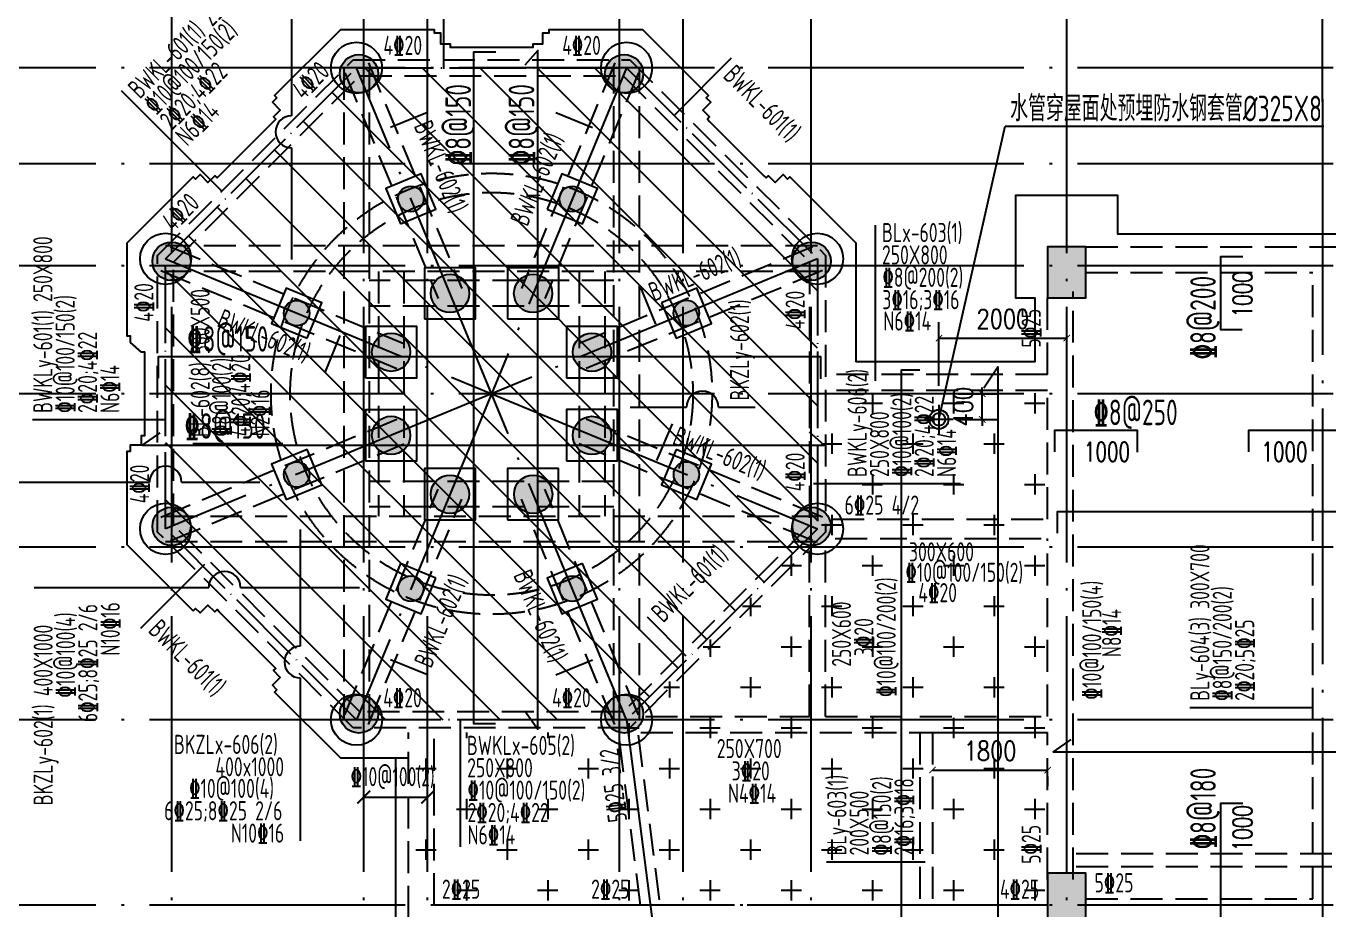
# Model space of a CAD drawing. Header units: millimetres. Extents: x 2998490 to 15040601, y 444546 to 7822218.
# Drawn here: x 14373322 to 14393708, y 7506990 to 7520819 of the extents above; entities that cross this region are included whole.
import ezdxf

# ---------------------------------------------------------------- set-up
doc = ezdxf.new("R2010")
doc.units = ezdxf.units.MM
doc.header["$LTSCALE"] = 2000
doc.linetypes.add('DASH', pattern=[0.35, 0.25, -0.1])
doc.linetypes.add('DOTE', pattern=[2.42, 2, -0.2, 0.02, -0.2])
for name, color, linetype in [('3-AXIS', 3, 'Continuous'), ('3-ban', 84, 'Continuous'), ('3-ban-hatch', 9, 'Continuous'), ('3-ban-rein', 1, 'Continuous'), ('3-ban-TEXT', 7, 'Continuous'), ('3-ban设备基础', 3, 'Continuous'), ('3-column-DOWN', 232, 'Continuous'), ('3-COLUMN-UP', 2, 'Continuous'), ('3-dote', 43, 'DOTE'), ('3-HATCH', 8, 'Continuous'), ('3-liang-rein-X', 54, 'Continuous'), ('3-liang-rein-Y', 130, 'Continuous'), ('3-liang-R截面-X', 50, 'Continuous'), ('3-liang-R截面-Y', 70, 'Continuous'), ('3-liang-s-1', 44, 'Continuous'), ('3-liang-xu', 120, 'DASH'), ('DOTE', 9, 'DOTE')]:
    doc.layers.add(name, color=color, linetype=linetype)
doc.layers.add('3-零部件', color=73, linetype='Continuous', lineweight=5)
doc.styles.add('DIM_FONT', font='SIMPLEX', dxfattribs={"width": 0.8, "bigfont": 'HZTXT'})
doc.styles.add('TJ1', font='tj-romans1.shx', dxfattribs={"width": 0.8, "bigfont": 'tj-hztxt1.shx'})
doc.styles.add('TSSD_Rein', font='Tssdeng.shx', dxfattribs={"width": 0.7, "bigfont": 'hztxt.shx'})
doc.dimstyles.new('DIMN100', dxfattribs={"dimtxt": 300, "dimasz": 100, "dimexe": 250, "dimexo": 300, "dimgap": 150, "dimtad": 1, "dimdec": 0, "dimzin": 0, "dimdsep": 46, "dimtxsty": 'DIM_FONT', "dimblk": 'ARCHTICK', "dimcen": 0.09, "dimclrt": 7, "dimazin": 2, "dimtfac": 1, "dimtdec": 0, "dimtix": 1, "dimtmove": 2, "dimatfit": 3, "dimldrblk": 'ARCHTICK', "dimfxl": 0, "dimtolj": 1, "dimtzin": 0, "dimarcsym": 0})

# ---------------------------------------------------------------- blocks, each defined once
blk = doc.blocks.new('_ArchTick')
at = {"color": 0, "linetype": 'ByBlock', "const_width": 0.15}
blk.add_lwpolyline([(-0.5, -0.5), (0.5, 0.5)], dxfattribs=at)
blk = doc.blocks.new('*D885')
at = {"layer": '3-ban', "color": 0, "lineweight": -2}
for p, q in [((14388284, 7515065), (14388284, 7515165)), ((14387906, 7515065), (14388534, 7515065)), ((14388284, 7514665), (14388284, 7515065)), ((14387906, 7514665), (14388534, 7514665)), ((14388284, 7514665), (14388284, 7514565))]:
    blk.add_line(p, q, dxfattribs=at)
at = {"layer": 'Defpoints', "color": 0}
for p in [(14387606, 7515065), (14388284, 7515065), (14387606, 7514665)]:
    blk.add_point(p, dxfattribs=at)
at = {"layer": '3-ban', "color": 0, "lineweight": -2, "xscale": 100, "yscale": 100, "zscale": 100}
for p, rotation in [((14388284, 7515065), 270), ((14388284, 7514665), 90)]:
    blk.add_blockref('_ArchTick', p, dxfattribs=dict(at, rotation=rotation))
at = {"layer": '3-ban', "color": 7, "insert": (14387984, 7514865), "char_height": 300, "attachment_point": 5, "rotation": 90, "style": 'DIM_FONT'}
blk.add_mtext('\\A1;400', dxfattribs=at)
blk = doc.blocks.new('*D886')
at = {"layer": '3-ban', "color": 0, "lineweight": -2}
for p, q in [((14387606, 7515190), (14387606, 7516186)), ((14389606, 7515190), (14389606, 7516186)), ((14387606, 7515936), (14389606, 7515936))]:
    blk.add_line(p, q, dxfattribs=at)
at = {"layer": 'Defpoints', "color": 0}
for p in [(14389606, 7515936), (14387606, 7514890), (14389606, 7514890)]:
    blk.add_point(p, dxfattribs=at)
at = {"layer": '3-ban', "color": 0, "lineweight": -2, "xscale": 100, "yscale": 100, "zscale": 100, "rotation": 180}
blk.add_blockref('_ArchTick', (14387606, 7515936), dxfattribs=at)
at = {"layer": '3-ban', "color": 0, "lineweight": -2, "xscale": 100, "yscale": 100, "zscale": 100}
blk.add_blockref('_ArchTick', (14389606, 7515936), dxfattribs=at)
at = {"layer": '3-ban', "color": 7, "insert": (14388606, 7516236), "char_height": 300, "attachment_point": 5, "style": 'DIM_FONT'}
blk.add_mtext('\\A1;2000', dxfattribs=at)
blk = doc.blocks.new('*D1080')
at = {"layer": '3-liang-rein-X', "color": 0, "lineweight": -2}
for p, q in [((14378605, 7508733), (14378605, 7509256)), ((14379606, 7508733), (14379606, 7509256)), ((14378605, 7508756), (14379606, 7508756))]:
    blk.add_line(p, q, dxfattribs=at)
at = {"layer": 'Defpoints', "color": 0}
for p in [(14379606, 7508756), (14378605, 7508133), (14379606, 7508133)]:
    blk.add_point(p, dxfattribs=at)
at = {"layer": '3-liang-rein-X', "color": 0, "lineweight": -2, "xscale": 200, "yscale": 200, "zscale": 200, "rotation": 180}
blk.add_blockref('_ArchTick', (14378605, 7508756), dxfattribs=at)
at = {"layer": '3-liang-rein-X', "color": 0, "lineweight": -2, "xscale": 200, "yscale": 200, "zscale": 200}
blk.add_blockref('_ArchTick', (14379606, 7508756), dxfattribs=at)
blk = doc.blocks.new('*D1316')
at = {"layer": '3-零部件', "color": 0, "lineweight": -2}
for p, q in [((14389606, 7519635), (14389606, 7522917)), ((14393606, 7519635), (14393606, 7522917)), ((14389606, 7522667), (14393606, 7522667))]:
    blk.add_line(p, q, dxfattribs=at)
at = {"layer": 'Defpoints', "color": 0}
for p in [(14393606, 7522667), (14389606, 7519335), (14393606, 7519335)]:
    blk.add_point(p, dxfattribs=at)
at = {"layer": '3-零部件', "color": 0, "lineweight": -2, "xscale": 100, "yscale": 100, "zscale": 100, "rotation": 180}
blk.add_blockref('_ArchTick', (14389606, 7522667), dxfattribs=at)
at = {"layer": '3-零部件', "color": 0, "lineweight": -2, "xscale": 100, "yscale": 100, "zscale": 100}
blk.add_blockref('_ArchTick', (14393606, 7522667), dxfattribs=at)
at = {"layer": '3-零部件', "color": 7, "insert": (14391606, 7522967), "char_height": 300, "attachment_point": 5, "style": 'DIM_FONT'}
blk.add_mtext('\\A1;4000', dxfattribs=at)
blk = doc.blocks.new('*D1317')
at = {"layer": '3-零部件', "color": 0, "lineweight": -2}
for p, q in [((14393606, 7519635), (14393606, 7522917)), ((14397606, 7521365), (14397606, 7522917)), ((14393606, 7522667), (14397606, 7522667))]:
    blk.add_line(p, q, dxfattribs=at)
at = {"layer": 'Defpoints', "color": 0}
for p in [(14397606, 7522667), (14397606, 7521065), (14393606, 7519335)]:
    blk.add_point(p, dxfattribs=at)
at = {"layer": '3-零部件', "color": 0, "lineweight": -2, "xscale": 100, "yscale": 100, "zscale": 100, "rotation": 180}
blk.add_blockref('_ArchTick', (14393606, 7522667), dxfattribs=at)
at = {"layer": '3-零部件', "color": 0, "lineweight": -2, "xscale": 100, "yscale": 100, "zscale": 100}
blk.add_blockref('_ArchTick', (14397606, 7522667), dxfattribs=at)
at = {"layer": '3-零部件', "color": 7, "insert": (14395606, 7522967), "char_height": 300, "attachment_point": 5, "style": 'DIM_FONT'}
blk.add_mtext('\\A1;4000', dxfattribs=at)
blk = doc.blocks.new('*D1710')
at = {"layer": '3-ban', "color": 0, "lineweight": -2}
for p, q in [((14387506, 7509178), (14389306, 7509178)), ((14387506, 7509079), (14387506, 7508928)), ((14389306, 7509079), (14389306, 7508928))]:
    blk.add_line(p, q, dxfattribs=at)
at = {"layer": 'Defpoints', "color": 0}
for p in [(14387506, 7509379), (14389306, 7509379), (14389306, 7509178)]:
    blk.add_point(p, dxfattribs=at)
at = {"layer": '3-ban', "color": 0, "lineweight": -2, "xscale": 100, "yscale": 100, "zscale": 100, "rotation": 180}
blk.add_blockref('_ArchTick', (14387506, 7509178), dxfattribs=at)
at = {"layer": '3-ban', "color": 0, "lineweight": -2, "xscale": 100, "yscale": 100, "zscale": 100}
blk.add_blockref('_ArchTick', (14389306, 7509178), dxfattribs=at)
at = {"layer": '3-ban', "color": 7, "insert": (14388406, 7509478), "char_height": 300, "attachment_point": 5, "style": 'DIM_FONT'}
blk.add_mtext('\\A1;1800', dxfattribs=at)

msp = doc.modelspace()

# ---------------------------------------------------------------- hatches: boundary and pattern name
at = {"layer": '3-ban-hatch'}
h = msp.add_hatch(dxfattribs=at)
h.set_pattern_fill('ANSI31', color=8, scale=200, style=0)
h.set_pattern_definition([(315, (237335.25, 15014267.4), (-449.012806, -449.012806), [])])
h.paths.add_polyline_path([(14385705.8, 7517177.9), (14382718.3, 7520165.4), (14378493.3, 7520165.4), (14375505.8, 7517177.9), (14375505.8, 7512953), (14378493.3, 7509965.4), (14382718.3, 7509965.4), (14385705.8, 7512953)])
h = msp.add_hatch(dxfattribs=at)
h.set_pattern_fill('CROSS', color=8, scale=100, style=0)
h.set_pattern_definition([(0, (237335.25, 15014267.4), (635, -635), [317.5, -952.5]), (270, (237494, 15014426.2), (-635, -635), [317.5, -952.5])])
h.paths.add_polyline_path([(14379305.6, 7494765.4), (14379305.6, 7509765.4), (14382612.9, 7509765.4), (14385705.8, 7512953), (14385705.8, 7515365.4), (14389305.6, 7515365.4), (14389305.6, 7493965.4), (14382005.8, 7493965.4), (14382005.8, 7494765.4)])
at = {"layer": '3-HATCH'}
h = msp.add_hatch(color=256, dxfattribs=at)
edge = h.paths.add_edge_path()
edge.add_arc((14378531.6, 7520073), 300, 0, 360)
h = msp.add_hatch(color=256, dxfattribs=at)
edge = h.paths.add_edge_path()
edge.add_arc((14382680, 7520073), 300, 0, 360)
h = msp.add_hatch(color=256, dxfattribs=at)
edge = h.paths.add_edge_path()
edge.add_arc((14379342.9, 7518114.2), 200, 0, 360)
h = msp.add_hatch(color=256, dxfattribs=at)
edge = h.paths.add_edge_path()
edge.add_arc((14381868.5, 7518114.3), 200, 0, 360)
h = msp.add_hatch(color=256, dxfattribs=at)
edge = h.paths.add_edge_path()
edge.add_arc((14375598.2, 7517139.7), 300, 0, 360)
h = msp.add_hatch(color=256, dxfattribs=at)
edge = h.paths.add_edge_path()
edge.add_arc((14385613.4, 7517139.7), 300, 0, 360)
for points in [[(14389305.5, 7516565.4), (14389905.5, 7516565.4), (14389905.5, 7517365.4), (14389305.5, 7517365.4)], [(14389305.5, 7506765.4), (14389905.5, 7506765.4), (14389905.5, 7507565.4), (14389305.5, 7507565.4)]]:
    msp.add_hatch(color=256, dxfattribs=at).paths.add_polyline_path(points)
h = msp.add_hatch(color=256, dxfattribs=at)
edge = h.paths.add_edge_path()
edge.add_arc((14379955.5, 7516635.5), 300, 0, 360)
h = msp.add_hatch(color=256, dxfattribs=at)
edge = h.paths.add_edge_path()
edge.add_arc((14381256.2, 7516635.6), 300, 0, 360)
h = msp.add_hatch(color=256, dxfattribs=at)
edge = h.paths.add_edge_path()
edge.add_arc((14377556.2, 7516327.5), 200, 0, 360)
h = msp.add_hatch(color=256, dxfattribs=at)
edge = h.paths.add_edge_path()
edge.add_arc((14383654.4, 7516328.7), 200, 0, 360)
h = msp.add_hatch(color=256, dxfattribs=at)
edge = h.paths.add_edge_path()
edge.add_arc((14379034.5, 7515716.3), 300, 0, 360)
h = msp.add_hatch(color=256, dxfattribs=at)
edge = h.paths.add_edge_path()
edge.add_arc((14382176.8, 7515715.3), 300, 0, 360)
h = msp.add_hatch(color=256, dxfattribs=at)
edge = h.paths.add_edge_path()
edge.add_arc((14379034.4, 7514414), 300, 0, 360)
h = msp.add_hatch(color=256, dxfattribs=at)
edge = h.paths.add_edge_path()
edge.add_arc((14382176.9, 7514413.6), 300, 0, 360)
h = msp.add_hatch(color=256, dxfattribs=at)
edge = h.paths.add_edge_path()
edge.add_arc((14377556, 7513802.3), 200, 0, 360)
h = msp.add_hatch(color=256, dxfattribs=at)
edge = h.paths.add_edge_path()
edge.add_arc((14383655.3, 7513802.7), 200, 0, 360)
h = msp.add_hatch(color=256, dxfattribs=at)
edge = h.paths.add_edge_path()
edge.add_arc((14379955.2, 7513493.3), 300, 0, 360)
h = msp.add_hatch(color=256, dxfattribs=at)
edge = h.paths.add_edge_path()
edge.add_arc((14381257, 7513493.2), 300, 0, 360)
h = msp.add_hatch(color=256, dxfattribs=at)
edge = h.paths.add_edge_path()
edge.add_arc((14375598.2, 7512991.2), 300, 0, 360)
h = msp.add_hatch(color=256, dxfattribs=at)
edge = h.paths.add_edge_path()
edge.add_arc((14385613.4, 7512991.2), 300, 0, 360)
h = msp.add_hatch(color=256, dxfattribs=at)
edge = h.paths.add_edge_path()
edge.add_arc((14379342.2, 7512015.5), 200, 0, 360)
h = msp.add_hatch(color=256, dxfattribs=at)
edge = h.paths.add_edge_path()
edge.add_arc((14381869, 7512015.5), 200, 0, 360)
h = msp.add_hatch(color=256, dxfattribs=at)
edge = h.paths.add_edge_path()
edge.add_arc((14378531.6, 7510057.8), 300, 0, 360)
h = msp.add_hatch(color=256, dxfattribs=at)
edge = h.paths.add_edge_path()
edge.add_arc((14382680, 7510057.8), 300, 0, 360)

# ---------------------------------------------------------------- linework, layer by layer
at = {"layer": '3-AXIS', "color": 15, "linetype": 'DOTE'}
for p, q in [((14375605.6, 7493065.4), (14375605.6, 7522345.6)), ((14378605.1, 7493065.4), (14378605.1, 7522345.7)), ((14379605.6, 7493065.4), (14379605.6, 7522345.6)), ((14382606, 7493065.4), (14382606, 7522345.7)), ((14383605.6, 7493065.4), (14383605.6, 7522345.6)), ((14385605.6, 7493065.4), (14385605.6, 7522345.6)), ((14389605.6, 7493065.4), (14389605.6, 7522345.6)), ((14451855.6, 7520165.4), (14370566.4, 7520165.4)), ((14451855.6, 7518665.4), (14370566.4, 7518665.4)), ((14451855.6, 7517065.4), (14370566.4, 7517065.4)), ((14451855.6, 7515065.4), (14370566.4, 7515065.4)), ((14451855.6, 7512665.4), (14370566.4, 7512665.4)), ((14451855.6, 7509965.4), (14370566.4, 7509965.4)), ((14382718.5, 7509963), (14383605.6, 7503065.4)), ((14451855.6, 7507065.4), (14370566.4, 7507065.4))]:
    msp.add_line(p, q, dxfattribs=at)
at = {"layer": '3-ban'}
for p, q in [((14387605.6, 7514665.4), (14388641.9, 7519252.3)), ((14388641.9, 7519252.3), (14393630.8, 7519252.3))]:
    msp.add_line(p, q, dxfattribs=at)
at = {"layer": '3-ban-rein'}
for points in [[(14381134.7, 7510091.7), (14381328.1, 7509818.1), (14381328.1, 7520436.7), (14381125, 7520207.3)], [(14380667.1, 7509900.6), (14380329.2, 7509900.6), (14380329.2, 7520416.5), (14380675.2, 7520416.5)], [(14392352.9, 7516065.4), (14392015, 7516065.4), (14392015, 7517215.4), (14392361, 7517215.4)], [(14375391.9, 7515309.1), (14375391.9, 7515647), (14385752.3, 7515647), (14385752.3, 7515301)], [(14387305.9, 7515433.2), (14387013.9, 7515433.2), (14387013.9, 7494167.5), (14387343.1, 7494167.5)], [(14388308.7, 7515160.4), (14388526.7, 7515486), (14388526.7, 7494123.6), (14388229.2, 7494465.7)], [(14375413.7, 7514454.9), (14375140, 7514261.5), (14385808.3, 7514261.5), (14385579, 7514464.6)], [(14389417.2, 7514159.7), (14389417.2, 7514497.7), (14390705.5, 7514497.7), (14390705.5, 7514151.7)], [(14392455.5, 7514159.7), (14392455.5, 7514497.7), (14394755.5, 7514497.7), (14394755.5, 7514151.7)], [(14389461.7, 7512884.3), (14389461.7, 7513222.2), (14452052.8, 7513222.2), (14452052.8, 7512876.2)], [(14389667.5, 7509657.2), (14389393.8, 7509463.8), (14452054.9, 7509463.8), (14451825.6, 7509666.9)], [(14392353, 7505865.4), (14392015.1, 7505865.4), (14392015.1, 7508663), (14392361.1, 7508663)]]:
    msp.add_lwpolyline(points, dxfattribs=at)
at = {"layer": '3-ban设备基础'}
for p, q in [((14387605.6, 7514890.4), (14387605.6, 7514440.4)), ((14387830.6, 7514665.4), (14387380.6, 7514665.4))]:
    msp.add_line(p, q, dxfattribs=at)
msp.add_circle((14387605.6, 7514665.4), 150, dxfattribs=at)
at = {"layer": '3-ban设备基础', "color": 1}
msp.add_circle((14387605.6, 7514665.4), 100, dxfattribs=at)
at = {"layer": '3-column-DOWN'}
for centre in [(14378493.3, 7520165.4), (14382718.3, 7520165.4), (14375505.8, 7517177.9), (14385705.8, 7517177.9), (14375505.8, 7512952.9), (14385705.8, 7512952.9), (14378493.3, 7509965.4), (14382718.3, 7509965.4)]:
    msp.add_circle(centre, 400, dxfattribs=at)
at = {"layer": '3-COLUMN-UP'}
for points in [[(14389305.5, 7516565.4), (14389905.5, 7516565.4), (14389905.5, 7517365.4), (14389305.5, 7517365.4)], [(14389305.5, 7506765.4), (14389905.5, 7506765.4), (14389905.5, 7507565.4), (14389305.5, 7507565.4)]]:
    msp.add_lwpolyline(points, close=True, dxfattribs=at)
for centre, radius in [((14378531.6, 7520073), 300), ((14382680, 7520073), 300), ((14379342.9, 7518114.2), 200), ((14381868.5, 7518114.3), 200), ((14375598.2, 7517139.7), 300), ((14385613.4, 7517139.7), 300), ((14379955.5, 7516635.5), 300), ((14381256.2, 7516635.6), 300), ((14377556.2, 7516327.5), 200), ((14383654.4, 7516328.7), 200), ((14379034.5, 7515716.3), 300), ((14382176.8, 7515715.3), 300), ((14379034.4, 7514414), 300), ((14382176.9, 7514413.6), 300), ((14377556, 7513802.3), 200), ((14383655.3, 7513802.7), 200), ((14379955.2, 7513493.3), 300), ((14381257, 7513493.2), 300), ((14375598.2, 7512991.2), 300), ((14385613.4, 7512991.2), 300), ((14379342.2, 7512015.5), 200), ((14381869, 7512015.5), 200), ((14378531.6, 7510057.8), 300), ((14382680, 7510057.8), 300)]:
    msp.add_circle(centre, radius, dxfattribs=at)
at = {"layer": '3-dote'}
msp.add_line((14393605.6, 7519673.4), (14393605.6, 7491491.8), dxfattribs=at)
at = {"layer": '3-liang-R截面-X'}
for p, q in [((14377475.4, 7523147.2), (14377475.4, 7519413)), ((14379852.8, 7522778.9), (14379852.8, 7520147.3)), ((14379602.6, 7519464.6), (14379025.6, 7519230.1)), ((14381608.9, 7519464.6), (14382186, 7519230.1)), ((14377475.4, 7518913.5), (14377475.4, 7517169.1)), ((14386606.9, 7517706), (14386606.9, 7515268.6)), ((14382936.3, 7516730.9), (14383170.7, 7516153.9)), ((14378003.2, 7515400.8), (14378237.6, 7515977.8)), ((14383431.3, 7514595.2), (14383189.1, 7514021.4)), ((14375930.7, 7514286.2), (14377338.1, 7514286.2)), ((14371517.9, 7513685), (14375255.8, 7513685)), ((14375755.8, 7513685), (14376977.6, 7513685)), ((14377613.4, 7512942), (14377613.4, 7511119.1)), ((14379602.6, 7510666.3), (14379025.6, 7510900.8)), ((14381608.9, 7510666.3), (14382186, 7510900.8)), ((14377613.4, 7510619.7), (14377613.4, 7508072.2)), ((14380116.6, 7509974.2), (14380116.6, 7507979.3))]:
    msp.add_line(p, q, dxfattribs=at)
for centre, radius, start, end in [((14377475.4, 7519163.2), 249.7, 90, 270), ((14375505.8, 7513685), 250, 0, 180), ((14377613.4, 7510869.4), 249.7, 90, 270)]:
    msp.add_arc(centre, radius, start, end, dxfattribs=at)
at = {"layer": '3-liang-R截面-Y'}
for p, q in [((14384356.2, 7520315), (14383456.6, 7519415.3)), ((14374809.9, 7519812.7), (14376386.7, 7518235.9)), ((14382772.3, 7514857.4), (14383656, 7514857.4)), ((14384155.4, 7514857.4), (14384732.1, 7514857.4)), ((14373424.4, 7514662.4), (14375510.2, 7514662.4)), ((14385641.2, 7513659.6), (14387942, 7513659.6)), ((14376116, 7512395.2), (14375111.8, 7511391.1)), ((14373449.3, 7512035.2), (14376179.4, 7512035.2)), ((14376679.4, 7512035.2), (14378541.9, 7512035.2)), ((14383038, 7511576), (14383647.9, 7510966)), ((14391529.1, 7510157.6), (14393455.6, 7510157.6)), ((14387391.3, 7507738.3), (14385847.5, 7507738.3))]:
    msp.add_line(p, q, dxfattribs=at)
for centre, radius, start in [((14383905.7, 7514857.4), 249.7, 360), ((14376429.4, 7512035.2), 250, 0)]:
    msp.add_arc(centre, radius, start, 180, dxfattribs=at)
at = {"layer": '3-liang-s-1'}
for points in [[(14379305.6, 7509365.4), (14378244.8, 7509365.4), (14377211.7, 7510398.5), (14377247, 7510433.9), (14377176.3, 7510504.6), (14377300.1, 7510628.3), (14377194, 7510734.4), (14377229.3, 7510769.8), (14377194, 7510805.1), (14377194, 7510805.1), (14376345.5, 7511653.6), (14376345.5, 7511653.6), (14376310.1, 7511689), (14376274.8, 7511653.6), (14376168.7, 7511759.7), (14376044.9, 7511636), (14375974.2, 7511706.7), (14375938.9, 7511671.3), (14374905.8, 7512704.4), (14374905.8, 7514165.4), (14374955.8, 7514165.4), (14374955.8, 7514265.4), (14375130.8, 7514265.4), (14375130.8, 7514415.4), (14375180.8, 7514415.4), (14375180.8, 7514465.4), (14375180.8, 7514465.4), (14375180.8, 7515665.4), (14375180.8, 7515665.4), (14375180.8, 7515715.4), (14375130.8, 7515715.4), (14374955.8, 7515865.4), (14374955.8, 7515965.4), (14374905.8, 7515965.4), (14374905.8, 7517426.5), (14375938.9, 7518459.6), (14375974.2, 7518424.2), (14376044.9, 7518494.9), (14376168.7, 7518371.2), (14376274.8, 7518477.2), (14376310.1, 7518441.9), (14376345.5, 7518477.2), (14376345.5, 7518477.2), (14377194, 7519325.8), (14377194, 7519325.8), (14377229.3, 7519361.1), (14377194, 7519396.5), (14377300.1, 7519502.5), (14377176.3, 7519626.3), (14377247, 7519697), (14377211.7, 7519732.3), (14378244.8, 7520765.4), (14379705.8, 7520765.4), (14379705.8, 7520715.4), (14379805.8, 7520715.4), (14379805.8, 7520540.4), (14379955.8, 7520540.4), (14379955.8, 7520490.4), (14380005.8, 7520490.4), (14380005.8, 7520490.4), (14381205.8, 7520490.4), (14381205.8, 7520490.4), (14381255.8, 7520490.4), (14381255.8, 7520540.4), (14381405.8, 7520540.4), (14381405.8, 7520715.4), (14381505.8, 7520715.4), (14381505.8, 7520765.4), (14382966.8, 7520765.4), (14383999.9, 7519732.3), (14383964.5, 7519697), (14384035.3, 7519626.3), (14383911.5, 7519502.5), (14384017.6, 7519396.5), (14383982.2, 7519361.1), (14384017.6, 7519325.8), (14384017.6, 7519325.8), (14384866.1, 7518477.2), (14384866.1, 7518477.2), (14384901.5, 7518441.9), (14384936.8, 7518477.2), (14385042.9, 7518371.2), (14385166.6, 7518494.9), (14385237.3, 7518424.2), (14385272.7, 7518459.6), (14386305.8, 7517426.5), (14386305.8, 7515565.4)], [(14396805.6, 7517565.4), (14390405.6, 7517565.4), (14390405.6, 7518165.4), (14388805.6, 7518165.4), (14388805.6, 7516565.4), (14389105.6, 7516565.4), (14389105.6, 7515565.4), (14386305.8, 7515565.4)], [(14389305.6, 7493365.4), (14389305.6, 7493965.4), (14381805.8, 7493965.4), (14381805.8, 7494565.4), (14379105.6, 7494565.4), (14379105.6, 7509365.4)]]:
    msp.add_lwpolyline(points, dxfattribs=at)
at = {"layer": '3-liang-s-1', "color": 2}
for points in [[(14379180.4, 7517722.7), (14379734.7, 7517952.3), (14379505.1, 7518506.6), (14378950.8, 7518277)], [(14381476.8, 7517952.3), (14382031.2, 7517722.7), (14382260.8, 7518277), (14381706.5, 7518506.6)], [(14379554.9, 7516236.8), (14380354.9, 7516236.8), (14380354.9, 7517036.8), (14379554.9, 7517036.8)], [(14380856.7, 7516236.8), (14381656.7, 7516236.8), (14381656.7, 7517036.8), (14380856.7, 7517036.8)], [(14377718.9, 7515936.5), (14377948.5, 7516490.8), (14377394.2, 7516720.4), (14377164.6, 7516166.1)], [(14383263, 7516490.8), (14383492.6, 7515936.5), (14384047, 7516166.1), (14383817.4, 7516720.4)], [(14378634.7, 7515316.2), (14379434.7, 7515316.2), (14379434.7, 7516116.2), (14378634.7, 7516116.2)], [(14381777.4, 7515316.4), (14382577.4, 7515316.4), (14382577.4, 7516116.4), (14381777.4, 7516116.4)], [(14378634.7, 7514014.7), (14379434.7, 7514014.7), (14379434.7, 7514814.7), (14378634.7, 7514814.7)], [(14381777.4, 7514018), (14382577.4, 7514018), (14382577.4, 7514818), (14381777.4, 7514818)], [(14377948.5, 7513640.1), (14377718.9, 7514194.4), (14377164.6, 7513964.8), (14377394.2, 7513410.4)], [(14383492.6, 7514194.4), (14383263, 7513640.1), (14383817.4, 7513410.4), (14384047, 7513964.8)], [(14379555.1, 7513094.5), (14380355.1, 7513094.5), (14380355.1, 7513894.5), (14379555.1, 7513894.5)], [(14380853.8, 7513094.5), (14381653.8, 7513094.5), (14381653.8, 7513894.5), (14380853.8, 7513894.5)], [(14379734.7, 7512178.6), (14379180.4, 7512408.2), (14378950.8, 7511853.9), (14379505.1, 7511624.3)], [(14382031.2, 7512408.2), (14381476.8, 7512178.6), (14381706.5, 7511624.3), (14382260.8, 7511853.9)]]:
    msp.add_lwpolyline(points, close=True, dxfattribs=at)
at = {"layer": '3-liang-xu'}
for p, q in [((14378678.1, 7520241.9), (14380139.9, 7516712)), ((14382533.4, 7520241.9), (14381071.7, 7516712)), ((14378293.3, 7520165.4), (14378293.3, 7509965.4)), ((14378308.6, 7520088.8), (14379770.3, 7516559)), ((14378693.3, 7520165.4), (14378693.3, 7509965.4)), ((14382903, 7520088.8), (14381441.2, 7516559)), ((14382518.3, 7509965.4), (14382518.3, 7520165.4)), ((14382918.3, 7509965.4), (14382918.3, 7520165.4)), ((14385705.8, 7517377.9), (14375505.8, 7517377.9)), ((14375582.3, 7517362.7), (14379234.7, 7515849.8)), ((14385629.2, 7517362.7), (14381976.9, 7515849.8)), ((14389905.5, 7517365.4), (14397305.5, 7517365.4)), ((14375429.2, 7516993.1), (14379234.7, 7515416.9)), ((14385705.8, 7516977.9), (14375505.8, 7516977.9)), ((14378834.7, 7516977.9), (14378834.7, 7513152.9)), ((14379234.7, 7516977.9), (14379234.7, 7513152.9)), ((14385782.3, 7516993.1), (14381976.9, 7515416.9)), ((14381977.4, 7516978.3), (14381977.4, 7513153.4)), ((14382377.4, 7516978.3), (14382377.4, 7513153.4)), ((14389905.5, 7516965.4), (14393455.5, 7516965.4)), ((14393455.5, 7507165.4), (14393455.5, 7516965.4)), ((14382518.3, 7516836.8), (14378693.3, 7516836.8)), ((14389305.5, 7515365.4), (14389305.5, 7516665.4)), ((14389705.5, 7507465.4), (14389705.5, 7516665.4)), ((14382518.3, 7516436.8), (14378693.3, 7516436.8)), ((14389305.5, 7515365.4), (14385830.5, 7515365.4)), ((14389305.5, 7515115.4), (14385830.5, 7515115.4)), ((14389305.5, 7513102.9), (14389305.5, 7515115.4)), ((14375429.2, 7513137.7), (14379234.7, 7514714)), ((14385782.3, 7513137.7), (14381976.9, 7514714)), ((14375582.3, 7512768.2), (14379234.7, 7514281)), ((14385629.2, 7512768.2), (14381976.9, 7514281)), ((14382518, 7513694.5), (14378693, 7513694.5)), ((14378308.6, 7510042.1), (14379770.3, 7513571.9)), ((14382903, 7510042.1), (14381441.2, 7513571.9)), ((14378678.1, 7509889), (14380139.9, 7513418.9)), ((14382518, 7513294.5), (14378693, 7513294.5)), ((14382533.4, 7509889), (14381071.7, 7513418.9)), ((14375505.8, 7513152.9), (14385705.8, 7513152.9)), ((14385937.4, 7513102.9), (14389305.5, 7513102.9)), ((14375505.8, 7512752.9), (14385705.8, 7512752.9)), ((14385830.5, 7510015.4), (14385830.5, 7512679.4)), ((14385984.7, 7512802.9), (14387105.5, 7512802.9)), ((14387305.5, 7512802.9), (14389305.5, 7512802.9)), ((14389305.5, 7512065.4), (14389305.5, 7512802.9)), ((14385580.5, 7510015.4), (14385580.5, 7512651.6)), ((14389305.5, 7510015.4), (14389305.5, 7511865.4)), ((14383013.9, 7510015.4), (14385580.5, 7510015.4)), ((14385830.5, 7510015.4), (14387105.5, 7510015.4)), ((14387305.5, 7510015.4), (14389305.5, 7510015.4)), ((14379305.5, 7503365.4), (14379305.5, 7509765.4)), ((14379705.5, 7507065.4), (14379705.5, 7509765.4)), ((14382937.1, 7507065.4), (14382602.2, 7509688.7)), ((14382899.8, 7509726.7), (14383239.6, 7507065.4)), ((14382941.7, 7509765.4), (14389305.5, 7509765.4)), ((14387305.6, 7509765.4), (14387305.6, 7507065.4)), ((14387505.6, 7509765.4), (14387505.6, 7507065.4)), ((14387505.6, 7509765.4), (14389305.5, 7509765.4)), ((14389305.5, 7507465.4), (14389305.5, 7509765.4)), ((14389305.5, 7507465.4), (14389305.5, 7509765.4)), ((14451855.6, 7507865.4), (14389705.6, 7507865.4)), ((14451855.6, 7507665.4), (14389705.6, 7507665.4)), ((14382937.1, 7507065.4), (14379705.5, 7507065.4)), ((14389305.5, 7507065.4), (14383239.6, 7507065.4)), ((14389305.5, 7507065.4), (14387505.6, 7507065.4)), ((14389905.5, 7507165.4), (14393455.5, 7507165.4))]:
    msp.add_line(p, q, dxfattribs=at)
for points in [[(14385830.8, 7517229.7), (14385830.8, 7512901.2), (14382770, 7509840.4), (14378441.5, 7509840.4), (14375380.8, 7512901.2), (14375380.8, 7517229.7), (14378441.5, 7520290.4), (14382770, 7520290.4)], [(14385580.8, 7517126.1), (14385580.8, 7513004.7), (14382666.5, 7510090.4), (14378545.1, 7510090.4), (14375630.8, 7513004.7), (14375630.8, 7517126.1), (14378545.1, 7520040.4), (14382666.5, 7520040.4)]]:
    msp.add_lwpolyline(points, close=True, dxfattribs=at)
for radius in [3450.4, 3150.4]:
    msp.add_circle((14380605.8, 7515065.4), radius, dxfattribs=at)
at = {"layer": 'DOTE'}
for p, q in [((14382718.3, 7520165.4), (14378493.3, 7509965.4)), ((14382718.3, 7509965.4), (14378493.3, 7520165.4)), ((14385705.8, 7517177.9), (14375505.8, 7512952.9)), ((14375505.8, 7517177.9), (14385705.8, 7512952.9))]:
    msp.add_line(p, q, dxfattribs=at)
at = {"layer": 'DOTE', "ltscale": 0.3}
msp.add_lwpolyline([(14385705.8, 7517177.9), (14385705.8, 7512952.9), (14382718.3, 7509965.4), (14378493.3, 7509965.4), (14375505.8, 7512952.9), (14375505.8, 7517177.9), (14378493.3, 7520165.4), (14382718.3, 7520165.4)], close=True, dxfattribs=at)

# ---------------------------------------------------------------- texts
at = {"layer": '3-ban', "style": 'TSSD_Rein', "width": 0.7}
for s, rotation, p in [('%%1328@150', 89.99419, (14380283.6, 7518642.3, -5065)), ('%%1328@150', 89.99419, (14381273.9, 7518642.3, -5065)), ('水管穿屋面处预埋防水钢套管%%C325X8', 359.99419, (14388720.6, 7519329.4, -5065)), ('%%1328@200', 89.99419, (14391937.9, 7515604.3, -5065)), ('%%1328@150', 359.99419, (14375843.3, 7515724.1, -5065)), ('%%1328@250', 359.99419, (14390023.7, 7514574.7, -5065)), ('%%1328@150', 359.99419, (14375800.3, 7514361.4, -5065)), ('%%1328@180', 89.99419, (14391938, 7507939, -5065))]:
    msp.add_text(s, height=400, rotation=rotation, dxfattribs=at).set_placement(p)
at = {"layer": '3-ban-TEXT', "style": 'TJ1', "width": 0.7}
for p in [(14392504.9, 7516262.4), (14392504.9, 7507908.1)]:
    msp.add_text('1000', height=300, rotation=90, dxfattribs=at).set_placement(p)
for p in [(14389875.4, 7514007.8), (14392652.4, 7514007.8)]:
    msp.add_text('1000', height=300, dxfattribs=at).set_placement(p)
at = {"layer": '3-liang-rein-X', "style": 'TSSD_Rein', "width": 0.7}
for s, p in [('4%%13220', (14378914.6, 7520367.2)), ('4%%13220', (14381711.3, 7520367.2)), ('%%1328@200(2)', (14386719.8, 7516738.4)), ('3%%13216;3%%13216', (14386719.8, 7516388.4)), ('N6%%13214', (14386735.9, 7516054.3)), ('6%%13225 4/2', (14386129.8, 7513174.7)), ('%%13210@100/150(2)', (14387080.3, 7512122.1)), ('4%%13220', (14387283.4, 7511804.1)), ('4%%13220', (14378910.3, 7510160.4)), ('4%%13220', (14381552.8, 7510160.4)), ('%%13210@100(2)', (14378400, 7508925.1)), ('3%%13220', (14384363.6, 7509015.5)), ('%%13210@100(4)', (14375871.8, 7508741.9)), ('%%13210@100/150(2)', (14380229.5, 7508714.8)), ('N4%%13214', (14384304.9, 7508665.5)), ('6%%13225;8%%13225 2/6', (14375483.3, 7508391.9)), ('2%%13220;4%%13222', (14380229.5, 7508364.9)), ('N10%%13216', (14376526.1, 7508042)), ('N6%%13214', (14380229.5, 7508014.9)), ('2%%13225', (14379828.7, 7507165.4)), ('2%%13225', (14382163.7, 7507165.4)), ('4%%13225', (14388559.8, 7507165.4)), ('5%%13225', (14390040.5, 7507265.4))]:
    msp.add_text(s, height=300, dxfattribs=at).set_placement(p)
for s, p in [('%%1328@100(2)', (14376529.9, 7514399)), ('4%%13220;4%%13220', (14376830, 7514399)), ('N2%%13216', (14377133.9, 7514399))]:
    msp.add_text(s, height=300, rotation=90, dxfattribs=at).set_placement(p)
at = {"layer": '3-liang-rein-Y', "style": 'TSSD_Rein', "width": 0.7}
for s, rotation, p in [('%%13210@100/150(2)', 45, (14375350, 7519420)), ('2%%13220;4%%13222', 45, (14375597.5, 7519172.5)), ('4%%13220', 45, (14377666.8, 7519652.2)), ('N6%%13214', 45, (14375845, 7518925)), ('4%%13220', 45, (14375630.7, 7517591.9)), ('4%%13220', 90, (14375315.3, 7516192)), ('%%13210@100/150(2)', 90, (14374084.1, 7514766.6)), ('4%%13220', 90, (14385505.6, 7516072.9)), ('5%%13225', 90, (14389199.2, 7515787.1)), ('2%%13220;4%%13222', 90, (14374434.1, 7514766.6)), ('N6%%13214', 90, (14374784.1, 7514766.6)), ('%%13210@100(2)', 90, (14387175.6, 7513763.8)), ('2%%13220;4%%13222', 90, (14387525.6, 7513763.8)), ('N6%%13214', 90, (14387875.6, 7513763.8)), ('4%%13220', 90, (14385505.6, 7513540.3)), ('4%%13220', 90, (14375248, 7513352.7)), ('%%13210@100/200(2)', 90, (14386930.5, 7510321.9)), ('%%13210@100/150(4)', 90, (14390147.6, 7510284.2)), ('%%1328@150/200(2)', 90, (14392188.7, 7510261.8)), ('6%%13225;8%%13225 2/6', 90, (14374439.9, 7509927.1)), ('N10%%13216', 90, (14374789.9, 7510969.8)), ('N8%%13214', 90, (14390457.9, 7510944.6)), ('%%13210@100(4)', 90, (14374089.9, 7510315.6)), ('3%%13220', 90, (14386580.5, 7510960.5)), ('2%%13220;5%%13225', 90, (14392538.7, 7510261.8)), ('5%%13225 3/2', 97, (14382728.7, 7508383.2)), ('%%1328@150(2)', 90, (14386858.5, 7507842.5)), ('2%%13216;3%%13218', 90, (14387208.5, 7507842.5)), ('5%%13225', 90, (14389199.2, 7507711.7))]:
    msp.add_text(s, height=300, rotation=rotation, dxfattribs=at).set_placement(p)
at = {"layer": '3-liang-R截面-X', "style": 'TSSD_Rein', "width": 0.7}
for s, rotation, p in [('BWKL-602(1)', 292.50041, (14379384, 7519257.6)), ('BWKL-602(1)', 67.49959, (14381166.1, 7517669.3)), ('BWKL-602(1)', 22.50021, (14383146.4, 7516504.4)), ('BL-602(8) 300X500', 90, (14376196.6, 7514389.3)), ('BWKL-602(1)', 337.49979, (14376293.2, 7516124.9)), ('BWKL-602(1)', 337.50021, (14383419.7, 7514286.5)), ('BWKL-602(1)', 292.50041, (14380941.5, 7512228.5)), ('BWKL-602(1)', 67.49959, (14379661.1, 7510758.4))]:
    msp.add_text(s, height=300, rotation=rotation, dxfattribs=at).set_placement(p)
for s, p in [('BLx-603(1)', (14386714.9, 7517438.4)), ('250X800', (14386714.9, 7517088.4)), ('300X600', (14387138.1, 7512442.4)), ('BKZLx-606(2)', (14375636.3, 7509430)), ('BWKLx-605(2)', (14380219.8, 7509414.8)), ('250X700', (14384130, 7509365.4)), ('400x1000', (14376285.8, 7509080)), ('250X800', (14380224.6, 7509064.8))]:
    msp.add_text(s, height=300, dxfattribs=at).set_placement(p)
at = {"layer": '3-liang-R截面-Y', "style": 'TSSD_Rein', "width": 0.7}
for s, rotation, p in [('BWKL-601(1) 250X800', 45, (14375102.6, 7519667.4)), ('BWKL-601(1)', 315, (14384213, 7520024.3)), ('BWKLy-601(1) 250X800', 90, (14373734.1, 7514766.6)), ('BKZLy-602(1)', 90, (14384636.5, 7514961.6)), ('BWKLy-606(2)', 90, (14386475.7, 7513763.8)), ('250X800', 90, (14386825.7, 7513763.8)), ('BWKL-601(1)', 45, (14383290.7, 7511470.6)), ('BLy-604(3) 300X700', 90, (14391838.7, 7510261.8)), ('250X600', 90, (14386230.6, 7510795.5)), ('BWKL-601(1)', 315, (14375217.8, 7511349.7)), ('BKZLy-602(1) 400X1000', 90, (14373739.9, 7508626.7)), ('BLy-603(1)', 90, (14386158.6, 7507842.5)), ('200X500', 90, (14386508.6, 7507842.5))]:
    msp.add_text(s, height=300, rotation=rotation, dxfattribs=at).set_placement(p)

# ---------------------------------------------------------------- dimensions: what is measured, and where the dimension line sits
at = {"layer": '3-ban'}
for base, p1, p2, picture, middle in [((14389605.6, 7515936.4), (14387605.6, 7514890.4), (14389605.6, 7514890.4), '*D886', (14388605.6, 7516236.4)), ((14389305.6, 7509177.7), (14387505.6, 7509379.2), (14389305.6, 7509379.2), '*D1710', (14388405.6, 7509477.7))]:
    dim = msp.add_linear_dim(base=base, p1=p1, p2=p2, dimstyle='DIMN100', dxfattribs=at)
    dim.commit()
    dim.dimension.update_dxf_attribs({"geometry": picture, "text_midpoint": middle})
dim = msp.add_linear_dim(base=(14388283.9, 7515065.4), p1=(14387605.6, 7514665.4), p2=(14387605.6, 7515065.4), angle=90, dimstyle='DIMN100', dxfattribs=at)
dim.commit()
dim.dimension.update_dxf_attribs({"geometry": '*D885', "text_midpoint": (14387983.9, 7514865.4)})
at = {"layer": '3-liang-rein-X'}
dim = msp.add_linear_dim(base=(14379605.6, 7508756.1), p1=(14378605.1, 7508133.3), p2=(14379605.6, 7508133.3), text=' ', dimstyle='DIMN100', override={"dimscale": 2}, dxfattribs=at)
dim.commit()
dim.dimension.update_dxf_attribs({"geometry": '*D1080', "text_midpoint": (14379105.3, 7508756.1)})
at = {"layer": '3-零部件'}
for base, p1, p2, picture, middle in [((14393605.6, 7522667.2), (14389605.6, 7519335.4), (14393605.6, 7519335.4), '*D1316', (14391605.6, 7522967.2)), ((14397605.6, 7522667.2), (14393605.6, 7519335.4), (14397605.6, 7521065.4), '*D1317', (14395605.6, 7522967.2))]:
    dim = msp.add_linear_dim(base=base, p1=p1, p2=p2, dimstyle='DIMN100', dxfattribs=at)
    dim.commit()
    dim.dimension.update_dxf_attribs({"geometry": picture, "text_midpoint": middle})

doc.saveas('drawing.dxf')
